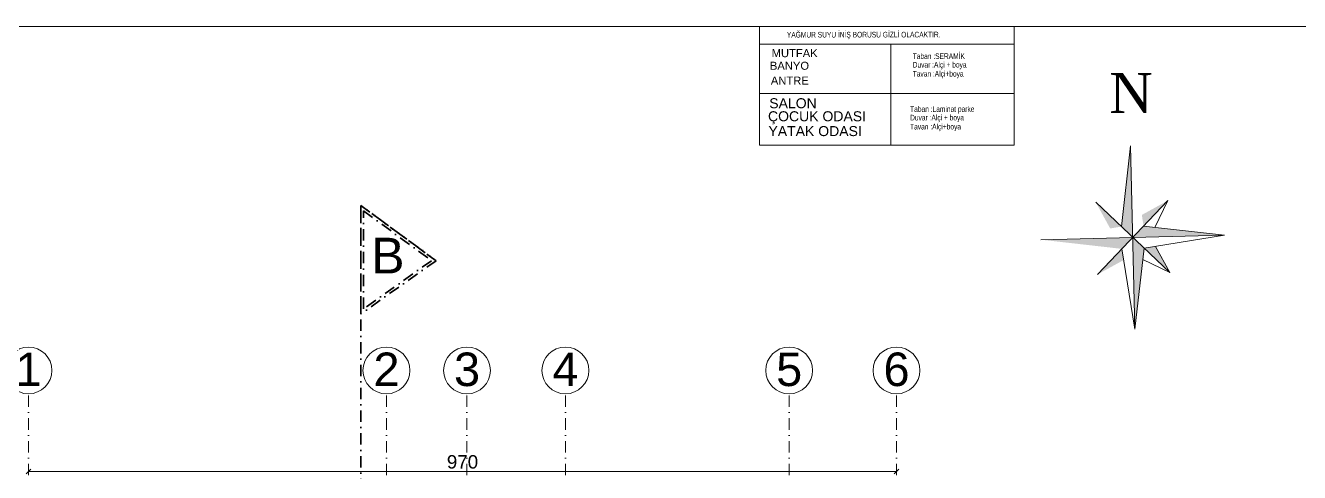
# Model space of a CAD drawing. Header units: millimetres. Extents: x 708 to 46452, y -4963 to 3960.
# Drawn here: x 11008 to 12431, y -2832 to -2332 of the extents above; entities that cross this region are included whole.
import ezdxf

# ---------------------------------------------------------------- set-up
doc = ezdxf.new("R2010")
doc.units = ezdxf.units.MM
for name, pattern in [('ACAD_ISO02W100', [15, 12, -3]), ('ACAD_ISO10W100', [18, 12, -3, 0, -3]), ('DASHDOT', [25.4, 12.7, -6.35, 0, -6.35]), ('DUZ', [0])]:
    doc.linetypes.add(name, pattern=pattern)
for name, color, linetype, lineweight in [('00_IC_OLCU', 139, 'Continuous', 20), ('AKS', 153, 'ACAD_ISO10W100', 20), ('aks ve noktalılar', 129, 'DASHDOT', 13), ('bina no', 173, 'Continuous', 13), ('FH_sıva', 253, 'Continuous', 20), ('kesit çizgisi', 4, 'DASHDOT', 35), ('yYAZI', 221, 'Continuous', 30), ('Çerçeve', 8, 'Continuous', 30), ('ÖLÇÜ', 5, 'Continuous', 18), ('ölçü yatay', 150, 'DUZ', 18)]:
    doc.layers.add(name, color=color, linetype=linetype, lineweight=lineweight)
doc.layers.add('SIVA', color=135, linetype='Continuous')
doc.styles.add('arial_1_18', font='arial.ttf', dxfattribs={"height": 0.2})
doc.styles.add('GENERATED_STYLE_2', font='times.ttf')
doc.styles.add('kot', font='bgothm.ttf', dxfattribs={"height": 60})
doc.styles.add('mimari altlik$0$194_PTB_WET_B1$0$Standard', font='arial.ttf')
doc.styles.get("Standard").update_dxf_attribs({"font": 'arial.ttf'})
doc.dimstyles.new('ALP_OLCU', dxfattribs={"dimscale": 0, "dimtxt": 15, "dimasz": 5, "dimexe": 0.18, "dimexo": 0.06, "dimgap": 3, "dimtad": 1, "dimdec": 0, "dimrnd": 0.1, "dimzin": 9, "dimdsep": 46, "dimtxsty": 'Standard', "dimblk": 'OBLIQUE', "dimcen": 0, "dimse1": 1, "dimse2": 1, "dimclrd": 256, "dimclre": 256, "dimclrt": 53, "dimadec": 0, "dimazin": 0, "dimtfac": 1, "dimtdec": 0, "dimtix": 1, "dimtmove": 1, "dimatfit": 3, "dimldrblk": 'ARCHTICK', "dimfxl": 0.18, "dimtolj": 1, "dimlwd": -1, "dimarcsym": 0})

# ---------------------------------------------------------------- blocks, each defined once
blk = doc.blocks.new('FASFSDAFSAD')
at = {"layer": 'ÖLÇÜ'}
for p, q in [((456298.1, 158409.7), (456298.1, 158276.9)), ((456582.7, 158409.7), (456298.1, 158409.7)), ((456582.7, 158409.7), (456582.7, 158276.9)), ((456582.7, 158389.7), (456298.1, 158389.7)), ((456445, 158389.7), (456445, 158276.9)), ((456298.1, 158334.4), (456582.7, 158334.4)), ((456582.7, 158276.9), (456298.1, 158276.9))]:
    blk.add_line(p, q, dxfattribs=at)
at = {"layer": 'bina no', "lineweight": 5, "style": 'kot', "width": 0.7}
for s, p in [('YAĞMUR SUYU İNİŞ BORUSU GİZLİ OLACAKTIR.', (456328.8, 158397.2)), ('Taban :SERAMİK', (456469.4, 158373.2)), ('Duvar :Alçi + boya', (456469.4, 158363.6)), ('Tavan :Alçi+boya', (456469.4, 158353.5)), ('Taban :Laminat parke', (456466.5, 158314)), ('Duvar :Alçi + boya', (456466.5, 158304.4)), ('Tavan :Alçi+boya', (456466.5, 158294.3))]:
    blk.add_text(s, height=6.318, rotation=0.0474, dxfattribs=at).set_placement(p)
at = {"layer": 'yYAZI'}
for s, p in [('SALON', (456309.1, 158318.1)), ('YATAK ODASI', (456308.2, 158286.9))]:
    blk.add_text(s, height=11.2, dxfattribs=at).set_placement(p)
blk.add_text('ÇOCUK ODASI', height=11.2, rotation=0, dxfattribs=at).set_placement((456307.7, 158303.5))
at = {"layer": 'yYAZI', "char_height": 8.96, "width": 102.946, "attachment_point": 3}
for s, insert in [('MUTFAK', (456363.2, 158384.2, -0.2)), ('BANYO', (456353.6, 158370.1, 0.2)), ('ANTRE', (456353.3, 158353.5, -0.2))]:
    blk.add_mtext(s, dxfattribs=dict(at, insert=insert))
blk = doc.blocks.new('FWWEF')
at = {"layer": 'AKS', "color": 30, "linetype": 'Continuous', "lineweight": 5}
for centre in [(11010.9, -2717.6), (11410.9, -2717.6), (11500.9, -2717.6), (11610.9, -2717.6), (11860.9, -2717.6), (11980.9, -2717.6)]:
    blk.add_circle(centre, 26.2, dxfattribs=at)
at = {"layer": 'aks ve noktalılar'}
for points in [[(11010.9, -4492.4), (11010.9, -2743.9)], [(11410.9, -4492.4), (11410.9, -2743.9)], [(11500.9, -4492.4), (11500.9, -2743.9)], [(11610.9, -4492.4), (11610.9, -2743.9)], [(11860.9, -4492.4), (11860.9, -2743.9)], [(11980.9, -4492.4), (11980.9, -2743.9)]]:
    blk.add_lwpolyline(points, dxfattribs=at)
at = {"layer": 'AKS', "color": 30, "linetype": 'Continuous', "lineweight": 5, "style": 'arial_1_18'}
for s, p in [('1', (10996.4, -2735.1)), ('2', (11396.4, -2735.1)), ('3', (11486.4, -2735.1)), ('4', (11596.4, -2735.1)), ('5', (11846.4, -2735.1)), ('6', (11966.4, -2735.1))]:
    blk.add_text(s, height=37.5, dxfattribs=at).set_placement(p)
blk = doc.blocks.new('_Oblique')
at = {"color": 0, "linetype": 'ByBlock', "lineweight": -2}
blk.add_line((-0.5, -0.5), (0.5, 0.5), dxfattribs=at)
blk = doc.blocks.new('*D332')
at = {"layer": '00_IC_OLCU', "transparency": 16777216}
blk.add_line((11980.9, -2830.7), (11010.9, -2830.7), dxfattribs=at)
at = {"layer": 'Defpoints', "color": 0, "transparency": 16777216}
for p in [(11010.9, -2830.7), (11010.9, -3067.4), (11980.9, -3067.4)]:
    blk.add_point(p, dxfattribs=at)
at = {"layer": '00_IC_OLCU', "transparency": 16777216, "xscale": 5, "yscale": 5, "zscale": 5, "rotation": 180}
blk.add_blockref('_Oblique', (11010.9, -2830.7), dxfattribs=at)
at = {"layer": '00_IC_OLCU', "transparency": 16777216, "xscale": 5, "yscale": 5, "zscale": 5}
blk.add_blockref('_Oblique', (11980.9, -2830.7), dxfattribs=at)
at = {"layer": '00_IC_OLCU', "color": 53, "transparency": 16777216, "insert": (11495.9, -2820), "char_height": 15, "attachment_point": 5}
blk.add_mtext('\\A1;970', dxfattribs=at)
blk = doc.blocks.new('_ArchTick')
at = {"color": 0, "linetype": 'ByBlock', "const_width": 0.15}
blk.add_lwpolyline([(-0.5, -0.5), (0.5, 0.5)], dxfattribs=at)
blk = doc.blocks.new('RGREG')
at = {"layer": '00_IC_OLCU'}
dim = blk.add_linear_dim(base=(11010.9, -2830.7), p1=(11980.9, -3067.4), p2=(11010.9, -3067.4), angle=180, dimstyle='ALP_OLCU', override={"dimscale": 1}, dxfattribs=at)
dim.commit()
dim.dimension.update_dxf_attribs({"geometry": '*D332', "text_midpoint": (11495.9, -2820)})

msp = doc.modelspace()

# ---------------------------------------------------------------- hatches: boundary and pattern name
at = {"layer": 'FH_sıva', "linetype": 'ACAD_ISO02W100', "ltscale": 50}
h = msp.add_hatch(color=256, dxfattribs=at)
h.paths.add_polyline_path([(12247.403, -2671.406), (12257.669, -2580.952), (12244.925, -2568.809)])
h.paths.add_polyline_path([(12244.925, -2568.809), (12142.328, -2571.288), (12232.782, -2581.553)])
h.paths.add_polyline_path([(12244.925, -2568.809), (12242.446, -2466.212), (12232.18, -2556.666)])
h.paths.add_polyline_path([(12257.068, -2556.065), (12244.925, -2568.809), (12347.521, -2566.33)])
h.paths.add_polyline_path([(12232.782, -2581.553), (12205.564, -2610.119), (12234.814, -2594.042)])
h.paths.add_polyline_path([(12232.18, -2556.666), (12203.615, -2529.448), (12219.692, -2558.698)])
h.paths.add_polyline_path([(12257.068, -2556.065), (12284.286, -2527.499), (12255.035, -2543.576)])
h.paths.add_polyline_path([(12257.669, -2580.952), (12286.235, -2608.17), (12270.158, -2578.92)])

# ---------------------------------------------------------------- linework, layer by layer
for p, q in [((12232.18, -2556.666), (12242.446, -2466.212)), ((12247.403, -2671.406), (12242.446, -2466.212)), ((12286.235, -2608.17), (12203.615, -2529.448)), ((12205.564, -2610.119), (12284.286, -2527.499)), ((12284.286, -2527.499), (12269.64, -2557.492)), ((12257.068, -2556.065), (12347.521, -2566.33)), ((12347.521, -2566.33), (12142.328, -2571.288)), ((12257.669, -2580.952), (12347.521, -2566.33)), ((12247.403, -2671.406), (12232.782, -2581.553)), ((12247.403, -2671.406), (12257.669, -2580.952)), ((12286.235, -2608.17), (12270.158, -2578.92)), ((12286.235, -2608.17), (12256.242, -2593.524))]:
    msp.add_line(p, q, dxfattribs=at)
at = {"layer": 'kesit çizgisi', "lineweight": 35}
for p, q in [((11382.279, -2532.98), (11382.279, -4664.769)), ((11466.451, -2594.855), (11382.279, -2532.98))]:
    msp.add_line(p, q, dxfattribs=at)
msp.add_lwpolyline([(11382.279, -2654.465), (11382.279, -2532.98), (11466.451, -2594.855), (11382.279, -2654.465)], dxfattribs=at)
msp.add_lwpolyline([(11385.279, -2648.665), (11385.279, -2538.908), (11461.324, -2594.809)], close=True, dxfattribs=at)
at = {"layer": 'Çerçeve'}
msp.add_line((4940.496, -2332.719), (44558.889, -2331.52), dxfattribs=at)

# ---------------------------------------------------------------- block references
at = {"layer": 'AKS'}
msp.add_blockref('FWWEF', (0, 0), dxfattribs=at)
at = {"layer": 'SIVA'}
msp.add_blockref('FASFSDAFSAD', (-444470.391, -160742.259), dxfattribs=at)
at = {"layer": 'ölçü yatay'}
msp.add_blockref('RGREG', (0, 0), dxfattribs=at)

# ---------------------------------------------------------------- texts
at = {"layer": 'FH_sıva', "linetype": 'ACAD_ISO02W100', "ltscale": 50, "insert": (12218.582, -2384.785), "char_height": 44.712, "attachment_point": 1, "style": 'GENERATED_STYLE_2'}
msp.add_mtext('N', dxfattribs=at)
at = {"layer": 'kesit çizgisi', "lineweight": 35, "insert": (11393.841, -2569.107), "char_height": 40, "attachment_point": 1, "style": 'mimari altlik$0$194_PTB_WET_B1$0$Standard'}
msp.add_mtext_dynamic_manual_height_columns('B', width=458.16563, gutter_width=200, heights=[0], dxfattribs=at)

doc.saveas('drawing.dxf')
